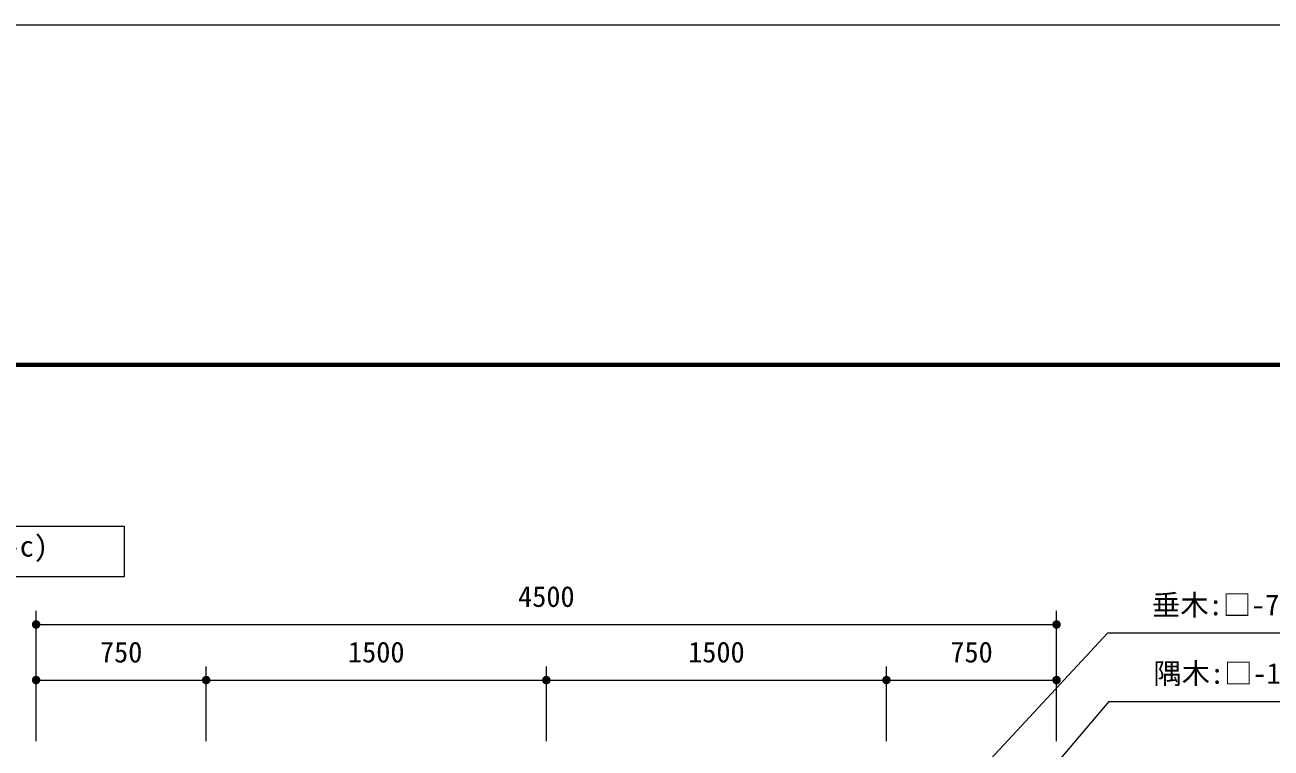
# Model space of a CAD drawing. Units: millimetres at full size, sheet at 1:50. Extents: x -1000 to 22000, y -750 to 15600.
# Drawn here: x 2413 to 7909, y 12409 to 15600 of the extents above; entities that cross this region are included whole.
import ezdxf
from ezdxf.enums import TextEntityAlignment as Align

# ---------------------------------------------------------------- set-up
doc = ezdxf.new("R2010")
doc.units = ezdxf.units.MM
doc.header["$LTSCALE"] = 50
for name, color, linetype, lineweight in [('D-STR-DIM', 7, 'Continuous', 13), ('D-STR-HTXT', 7, 'Continuous', 13), ('D-TTL', 7, 'Continuous', 70), ('D-TTL-FRAM', 7, 'Continuous', 13), ('V-nasSTD', 5, 'Continuous', 13)]:
    doc.layers.add(name, color=color, linetype=linetype, lineweight=lineweight)
doc.styles.add('ＭＳ ゴシック', font='')
doc.styles.get('ＭＳ ゴシック').set_extended_font_data('MS Gothic')

# ---------------------------------------------------------------- blocks, each defined once
blk = doc.blocks.new('filled_dot')
at = {"color": 0, "linetype": 'Continuous', "lineweight": -2, "const_width": 1.25}
blk.add_lwpolyline([(-0.625, 0, 1), (0.625, 0, 1)], format="xyb", close=True, dxfattribs=at)

msp = doc.modelspace()

# ---------------------------------------------------------------- linework, layer by layer
at = {"layer": 'D-STR-DIM'}
for p, q in [((2462.79, 12439.2), (2462.79, 13013.87)), ((6962.79, 12439.2), (6962.79, 13013.87)), ((2462.79, 12953.87), (6962.79, 12953.87)), ((2462.79, 12439.2), (2462.79, 12768.7)), ((3212.79, 12439.2), (3212.79, 12768.7)), ((3212.79, 12439.2), (3212.79, 12768.7)), ((4712.79, 12439.2), (4712.79, 12768.7)), ((4712.79, 12439.2), (4712.79, 12768.7)), ((6212.79, 12439.2), (6212.79, 12768.7)), ((6212.79, 12439.2), (6212.79, 12768.7)), ((6962.79, 12439.2), (6962.79, 12768.7)), ((2462.79, 12708.7), (3212.79, 12708.7)), ((3212.79, 12708.7), (4712.79, 12708.7)), ((4712.79, 12708.7), (6212.79, 12708.7)), ((6212.79, 12708.7), (6962.79, 12708.7))]:
    msp.add_line(p, q, dxfattribs=at)
at = {"layer": 'D-STR-HTXT'}
for points in [[(6460.6, 12133.53), (7188.94, 12917), (7338.94, 12917), (9028.03, 12917)], [(6794.13, 12141.03), (7195.06, 12614.43), (7345.06, 12614.43), (8785.41, 12614.43)]]:
    msp.add_lwpolyline(points, dxfattribs=at)
at = {"layer": 'D-TTL'}
msp.add_lwpolyline([(750, 750), (750, 14100), (20250, 14100), (20250, 750)], close=True, dxfattribs=at)
at = {"layer": 'D-TTL-FRAM', "color": 2}
msp.add_lwpolyline([(1474.71, 13387.78), (2851.18, 13387.78), (2851.18, 13164.79), (1474.71, 13164.79)], close=True, dxfattribs=at)
at = {"layer": 'V-nasSTD'}
msp.add_lwpolyline([(-1000, -750), (-1000, 15600), (22000, 15600), (22000, -750)], close=True, dxfattribs=at)

# ---------------------------------------------------------------- block references
at = {"layer": 'D-STR-DIM', "xscale": 15, "yscale": 15}
for p in [(2462.79, 12953.87), (2462.79, 12708.7), (3212.79, 12708.7), (4712.79, 12708.7), (6212.79, 12708.7)]:
    msp.add_blockref('filled_dot', p, dxfattribs=at)
at = {"layer": 'D-STR-DIM', "xscale": 15, "yscale": 15, "rotation": 180}
for p in [(6962.79, 12953.87), (3212.79, 12708.7), (4712.79, 12708.7), (6212.79, 12708.7), (6962.79, 12708.7)]:
    msp.add_blockref('filled_dot', p, dxfattribs=at)

# ---------------------------------------------------------------- texts
at = {"layer": 'D-STR-DIM', "style": 'ＭＳ ゴシック'}
for s, p in [('4500', (4712.79, 13123.26)), ('750', (2837.79, 12878.09)), ('1500', (3962.79, 12878.09)), ('1500', (5462.79, 12878.09)), ('750', (6587.79, 12878.09))]:
    msp.add_text(s, height=91.64, dxfattribs=at).set_placement(p, align=Align.TOP_CENTER)
at = {"layer": 'D-STR-HTXT', "style": 'ＭＳ ゴシック'}
for s, p in [('四阿 (RA-0701-c)', (1517.11, 13345.31)), ('垂木:□-75x45x3.2@500', (7383.33, 13086.38)), ('隅木:□-100x50x3.2', (7389.45, 12783.82))]:
    msp.add_text(s, height=91.64, dxfattribs=at).set_placement(p, align=Align.TOP_LEFT)

doc.saveas('drawing.dxf')
